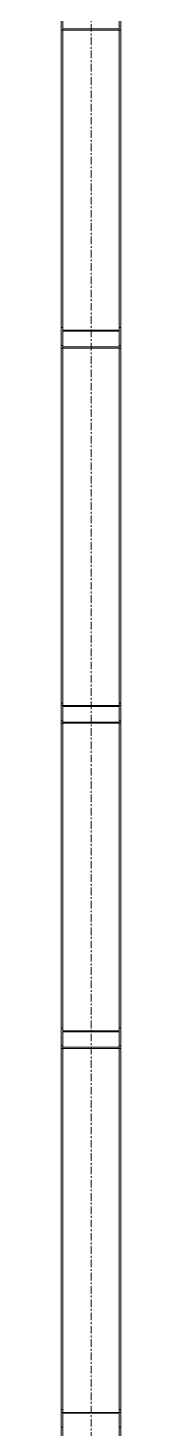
# Model space of a CAD drawing. Header units: centimetres. Extents: x -14155 to 6577, y -1225 to 8033.
# Drawn here: x -5751.5 to -5741.5, y 1546.9 to 1781.1 of the extents above; entities that cross this region are included whole.
import ezdxf

# ---------------------------------------------------------------- set-up
doc = ezdxf.new("R2010")
doc.units = ezdxf.units.CM
doc.linetypes.add('Grid Line', pattern=[2.2225, 1.27, -0.3175, 0.3175, -0.3175])
doc.layers.add('S-BEAM', color=7, linetype='Continuous', lineweight=9)
doc.layers.add('S-GRID', color=7, linetype='Continuous', lineweight=9)

# ---------------------------------------------------------------- blocks, each defined once
blk = doc.blocks.new('RVR_CERCHA_C02 - RVR_CERCHA_C02-1681646-N01 - Planta')
at = {"layer": 'S-BEAM', "color": 253, "true_color": 0xaaaaaa}
for p, q in [((-5.65, 5), (897.26, 5)), ((893.26, 4.7), (-5.65, 4.7)), ((301.46, 5), (250.78, 5)), ((250.78, 5), (301.46, 5)), ((251.22, 5), (303.07, 5)), ((251.22, 4.7), (303.07, 4.7)), ((368.12, 5), (252.12, 5)), ((368.12, 4.7), (252.12, 4.7)), ((298.13, 4.7), (301.46, 4.7)), ((300.99, 5), (301.46, 5)), ((301.46, 4.7), (301.46, 5)), ((301.46, 5), (302.23, 5)), ((301.46, 5), (303.07, 5)), ((301.46, 5), (303.37, 5)), ((304.42, 5), (301.46, 5)), ((301.46, 5), (304.42, 5)), ((302.23, 4.7), (301.46, 4.7)), ((301.46, 4.7), (303.07, 4.7)), ((303.37, 4.7), (301.46, 4.7)), ((301.46, 4.7), (304.42, 4.7)), ((301.46, 4.7), (303.8, 4.7)), ((302.23, 5), (303.95, 5)), ((303.8, 4.7), (302.23, 4.7)), ((303.07, 5), (365.27, 5)), ((303.07, 5), (304.42, 5)), ((303.07, 4.7), (365.27, 4.7)), ((303.07, 4.7), (304.42, 4.7)), ((303.37, 5), (304.42, 5)), ((304.42, 4.7), (303.37, 4.7)), ((303.8, -4.7), (303.8, 4.7)), ((303.8, 4.7), (304.42, 4.7)), ((303.8, 4.7), (304.42, 4.7)), ((303.95, 5), (303.95, 4.7)), ((304.42, 5), (303.95, 5)), ((303.95, 4.7), (303.95, -4.7)), ((308.07, 5), (304.42, 5)), ((304.42, 5), (304.42, 4.7)), ((364.83, 5), (304.42, 5)), ((304.42, 5), (364.83, 5)), ((304.42, 4.7), (307.56, 4.7)), ((304.42, 4.7), (307.56, 4.7)), ((304.42, 4.7), (364.84, 4.7)), ((307.56, 4.7), (364.84, 4.7)), ((307.56, 4.7), (364.84, 4.7)), ((364.83, 5), (308.07, 5)), ((364.83, 5), (364.83, 4.7)), ((366.51, 5), (364.83, 5)), ((367.76, 5), (364.83, 5)), ((367.76, 5), (364.83, 5)), ((367.76, 5), (364.83, 5)), ((364.83, 5), (367.76, 5)), ((364.83, 4.7), (364.83, -4.7)), ((365.03, -4.7), (365.03, 4.7)), ((366.51, 5), (365.27, 5)), ((365.27, 5), (365.27, 4.7)), ((365.27, 4.7), (366.51, 4.7)), ((365.27, 4.7), (366.22, 4.7)), ((365.27, 4.7), (366.51, 4.7)), ((365.27, 4.7), (366.22, 4.7)), ((365.27, 4.7), (367.61, 4.7)), ((365.27, 4.7), (367.61, 4.7)), ((366.22, 4.7), (367.61, 4.7)), ((366.22, 4.7), (367.61, 4.7)), ((368.2, 5), (366.51, 5)), ((367.76, 5), (366.51, 5)), ((366.51, 4.7), (368.2, 4.7)), ((366.51, 4.7), (367.61, 4.7)), ((367.61, 4.7), (367.61, -4.7)), ((367.75, 4.7), (416.41, 4.7)), ((367.75, 4.7), (416.41, 4.7)), ((367.75, 4.7), (419.43, 4.7)), ((415.9, 5), (367.76, 5)), ((419.63, 5), (367.76, 5)), ((367.76, 5), (419.63, 5)), ((367.76, -4.7), (367.76, 4.7)), ((368.2, 4.7), (368.2, 5)), ((368.2, 5), (421.22, 5)), ((481.36, 5), (368.2, 5)), ((368.2, 4.7), (421.22, 4.7)), ((481.36, 4.7), (368.2, 4.7)), ((419.23, 5), (415.9, 5)), ((416.41, 4.7), (419.43, 4.7)), ((416.41, 4.7), (419.63, 4.7)), ((419.23, 5), (419.63, 5)), ((419.23, 4.7), (419.23, 5)), ((419.23, -4.7), (419.23, 4.7)), ((419.43, 4.7), (419.43, -4.7)), ((419.63, 4.7), (419.63, 5)), ((419.63, 5), (420.51, 5)), ((419.63, 5), (421.22, 5)), ((419.63, 5), (421.41, 5)), ((422.59, 5), (419.63, 5)), ((419.63, 5), (422.59, 5)), ((420.51, 4.7), (419.63, 4.7)), ((419.63, 4.7), (421.22, 4.7)), ((421.41, 4.7), (419.63, 4.7)), ((419.63, 4.7), (422.59, 4.7)), ((419.63, 4.7), (422.03, 4.7)), ((420.51, 5), (422.19, 5)), ((422.03, 4.7), (420.51, 4.7)), ((421.22, 5), (482.43, 5)), ((421.22, 5), (422.59, 5)), ((421.22, 4.7), (482.43, 4.7)), ((421.22, 4.7), (422.59, 4.7)), ((421.41, 5), (422.59, 5)), ((422.59, 4.7), (421.41, 4.7)), ((422.03, -4.7), (422.03, 4.7)), ((422.03, 4.7), (422.59, 4.7)), ((422.03, 4.7), (422.59, 4.7)), ((422.19, 5), (422.19, 4.7)), ((422.59, 5), (422.19, 5)), ((422.19, 4.7), (422.19, -4.7)), ((425.89, 5), (422.59, 5)), ((422.59, 5), (422.59, 4.7)), ((481.99, 5), (422.59, 5)), ((422.59, 5), (481.99, 5)), ((422.59, 4.7), (425.4, 4.7)), ((422.59, 4.7), (425.4, 4.7)), ((422.59, 4.7), (482, 4.7)), ((425.4, 4.7), (482, 4.7)), ((425.4, 4.7), (482, 4.7)), ((481.99, 5), (425.89, 5)), ((482.91, 5), (481.36, 5)), ((482.91, 4.7), (481.36, 4.7)), ((481.99, 5), (481.99, 4.7)), ((483.71, 5), (481.99, 5)), ((484.99, 5), (481.99, 5)), ((484.99, 5), (481.99, 5)), ((484.99, 5), (481.99, 5)), ((481.99, 5), (484.99, 5)), ((481.99, 4.7), (481.99, -4.7)), ((482.2, -4.7), (482.2, 4.7)), ((483.71, 5), (482.43, 5)), ((482.43, 5), (482.43, 4.7)), ((482.43, 4.7), (483.71, 4.7)), ((482.43, 4.7), (483.41, 4.7)), ((482.43, 4.7), (483.71, 4.7)), ((482.43, 4.7), (483.41, 4.7)), ((482.43, 4.7), (484.83, 4.7)), ((482.43, 4.7), (484.83, 4.7)), ((484.78, 5), (482.91, 5)), ((484.78, 4.7), (482.91, 4.7)), ((483.41, 4.7), (484.83, 4.7)), ((483.41, 4.7), (484.83, 4.7)), ((485.42, 5), (483.71, 5)), ((484.99, 5), (483.71, 5)), ((483.71, 4.7), (485.42, 4.7)), ((483.71, 4.7), (484.83, 4.7)), ((486.33, 5), (484.78, 5)), ((486.33, 4.7), (484.78, 4.7)), ((484.83, 4.7), (484.83, -4.7)), ((484.98, 4.7), (532.74, 4.7)), ((484.98, 4.7), (532.74, 4.7)), ((484.98, 4.7), (535.4, 4.7)), ((532.24, 5), (484.99, 5)), ((535.67, 5), (484.99, 5)), ((484.99, 5), (535.67, 5)), ((484.99, -4.7), (484.99, 4.7)), ((485.42, 4.7), (485.42, 5)), ((485.42, 5), (537.28, 5)), ((485.42, 4.7), (537.28, 4.7)), ((602.33, 5), (486.33, 5)), ((602.33, 4.7), (486.33, 4.7)), ((535.2, 5), (532.24, 5)), ((532.74, 4.7), (535.4, 4.7)), ((532.74, 4.7), (535.67, 4.7)), ((535.2, 5), (535.67, 5)), ((535.2, 4.7), (535.2, 5)), ((535.2, -4.7), (535.2, 4.7)), ((535.4, 4.7), (535.4, -4.7)), ((893.26, -4.7), (-5.65, -4.7)), ((897.26, -5), (-5.65, -5)), ((250.78, -5), (301.46, -5)), ((250.78, -5), (301.46, -5)), ((251.22, -4.7), (303.07, -4.7)), ((251.22, -5), (303.07, -5)), ((368.12, -4.7), (252.12, -4.7)), ((368.12, -5), (252.12, -5)), ((298.13, -4.7), (301.46, -4.7)), ((301.46, -5), (300.99, -5)), ((301.46, -5), (301.46, -4.7)), ((301.46, -4.7), (302.23, -4.7)), ((301.46, -4.7), (303.07, -4.7)), ((301.46, -4.7), (303.37, -4.7)), ((301.46, -4.7), (303.8, -4.7)), ((301.46, -4.7), (304.42, -4.7)), ((302.23, -5), (301.46, -5)), ((301.46, -5), (303.07, -5)), ((303.37, -5), (301.46, -5)), ((301.46, -5), (304.42, -5)), ((301.46, -5), (304.42, -5)), ((302.23, -4.7), (303.8, -4.7)), ((303.95, -5), (302.23, -5)), ((303.07, -4.7), (365.27, -4.7)), ((303.07, -4.7), (304.42, -4.7)), ((303.07, -5), (365.27, -5)), ((303.07, -5), (304.42, -5)), ((303.37, -4.7), (304.42, -4.7)), ((304.42, -5), (303.37, -5)), ((303.8, -4.7), (304.42, -4.7)), ((303.8, -4.7), (304.42, -4.7)), ((303.95, -4.7), (303.95, -5)), ((303.95, -5), (304.42, -5)), ((304.42, -4.7), (307.56, -4.7)), ((304.42, -4.7), (304.42, -5)), ((304.42, -4.7), (364.83, -4.7)), ((304.42, -4.7), (307.56, -4.7)), ((304.42, -5), (308.07, -5)), ((304.42, -5), (364.83, -5)), ((304.42, -5), (364.83, -5)), ((307.56, -4.7), (364.83, -4.7)), ((307.56, -4.7), (364.83, -4.7)), ((308.07, -5), (364.83, -5)), ((364.83, -4.7), (364.83, -5)), ((364.83, -5), (366.51, -5)), ((364.83, -5), (367.76, -5)), ((364.83, -5), (367.76, -5)), ((364.83, -5), (367.76, -5)), ((364.83, -5), (367.76, -5)), ((366.51, -4.7), (365.27, -4.7)), ((365.27, -4.7), (366.22, -4.7)), ((366.51, -4.7), (365.27, -4.7)), ((365.27, -4.7), (365.27, -5)), ((365.27, -4.7), (366.22, -4.7)), ((365.27, -4.7), (367.61, -4.7)), ((365.27, -4.7), (367.61, -4.7)), ((365.27, -5), (366.51, -5)), ((366.22, -4.7), (367.61, -4.7)), ((366.22, -4.7), (367.61, -4.7)), ((368.2, -4.7), (366.51, -4.7)), ((367.61, -4.7), (366.51, -4.7)), ((366.51, -5), (368.2, -5)), ((366.51, -5), (367.76, -5)), ((367.76, -4.7), (416.41, -4.7)), ((367.76, -4.7), (419.43, -4.7)), ((367.76, -4.7), (416.41, -4.7)), ((367.76, -5), (415.9, -5)), ((367.76, -5), (419.63, -5)), ((367.76, -5), (419.63, -5)), ((368.2, -5), (368.2, -4.7)), ((368.2, -4.7), (421.22, -4.7)), ((481.36, -4.7), (368.2, -4.7)), ((368.2, -5), (421.22, -5)), ((481.36, -5), (368.2, -5)), ((415.9, -5), (419.23, -5)), ((416.41, -4.7), (419.43, -4.7)), ((416.41, -4.7), (419.63, -4.7)), ((419.23, -5), (419.23, -4.7)), ((419.63, -5), (419.23, -5)), ((419.63, -5), (419.63, -4.7)), ((419.63, -4.7), (420.51, -4.7)), ((419.63, -4.7), (421.22, -4.7)), ((419.63, -4.7), (421.41, -4.7)), ((419.63, -4.7), (422.03, -4.7)), ((419.63, -4.7), (422.59, -4.7)), ((420.51, -5), (419.63, -5)), ((419.63, -5), (421.22, -5)), ((421.41, -5), (419.63, -5)), ((419.63, -5), (422.59, -5)), ((419.63, -5), (422.59, -5)), ((420.51, -4.7), (422.03, -4.7)), ((422.19, -5), (420.51, -5)), ((421.22, -4.7), (482.43, -4.7)), ((421.22, -4.7), (422.59, -4.7)), ((421.22, -5), (482.43, -5)), ((421.22, -5), (422.59, -5)), ((421.41, -4.7), (422.59, -4.7)), ((422.59, -5), (421.41, -5)), ((422.03, -4.7), (422.59, -4.7)), ((422.03, -4.7), (422.59, -4.7)), ((422.19, -4.7), (422.19, -5)), ((422.19, -5), (422.59, -5)), ((422.59, -4.7), (425.4, -4.7)), ((422.59, -4.7), (422.59, -5)), ((422.59, -4.7), (481.99, -4.7)), ((422.59, -4.7), (425.4, -4.7)), ((422.59, -5), (425.89, -5)), ((422.59, -5), (481.99, -5)), ((422.59, -5), (481.99, -5)), ((425.4, -4.7), (481.99, -4.7)), ((425.4, -4.7), (481.99, -4.7)), ((425.89, -5), (481.99, -5)), ((482.91, -4.7), (481.36, -4.7)), ((482.91, -5), (481.36, -5)), ((481.99, -4.7), (481.99, -5)), ((481.99, -5), (483.71, -5)), ((481.99, -5), (484.99, -5)), ((481.99, -5), (484.99, -5)), ((481.99, -5), (484.99, -5)), ((481.99, -5), (484.99, -5)), ((483.71, -4.7), (482.43, -4.7)), ((482.43, -4.7), (483.41, -4.7)), ((483.71, -4.7), (482.43, -4.7)), ((482.43, -4.7), (482.43, -5)), ((482.43, -4.7), (483.41, -4.7)), ((482.43, -4.7), (484.83, -4.7)), ((482.43, -4.7), (484.83, -4.7)), ((482.43, -5), (483.71, -5)), ((484.78, -4.7), (482.91, -4.7)), ((484.78, -5), (482.91, -5)), ((483.41, -4.7), (484.83, -4.7)), ((483.41, -4.7), (484.83, -4.7)), ((485.42, -4.7), (483.71, -4.7)), ((484.83, -4.7), (483.71, -4.7)), ((483.71, -5), (485.42, -5)), ((483.71, -5), (484.99, -5)), ((486.33, -4.7), (484.78, -4.7)), ((486.33, -5), (484.78, -5)), ((484.99, -4.7), (532.74, -4.7)), ((484.99, -4.7), (535.4, -4.7)), ((484.99, -4.7), (532.74, -4.7)), ((484.99, -5), (532.24, -5)), ((484.99, -5), (535.67, -5)), ((484.99, -5), (535.67, -5)), ((485.42, -5), (485.42, -4.7)), ((485.42, -4.7), (537.28, -4.7)), ((485.42, -5), (537.28, -5)), ((602.33, -4.7), (486.33, -4.7)), ((602.33, -5), (486.33, -5)), ((532.24, -5), (535.2, -5)), ((532.74, -4.7), (535.4, -4.7)), ((532.74, -4.7), (535.67, -4.7)), ((535.2, -5), (535.2, -4.7)), ((535.67, -5), (535.2, -5))]:
    blk.add_line(p, q, dxfattribs=at)

msp = doc.modelspace()

# ---------------------------------------------------------------- linework, layer by layer
at = {"layer": 'S-GRID', "color": 253, "linetype": 'Grid Line', "true_color": 0xaaaaaa}
msp.add_line((-5746.523, 7882.574), (-5746.523, -1075.311), dxfattribs=at)

# ---------------------------------------------------------------- block references
at = {"layer": 'S-BEAM', "color": 253, "true_color": 0xaaaaaa, "rotation": 89.9999999999999}
msp.add_blockref('RVR_CERCHA_C02 - RVR_CERCHA_C02-1681646-N01 - Planta', (-5746.523, 1245.614), dxfattribs=at)

doc.saveas('drawing.dxf')
